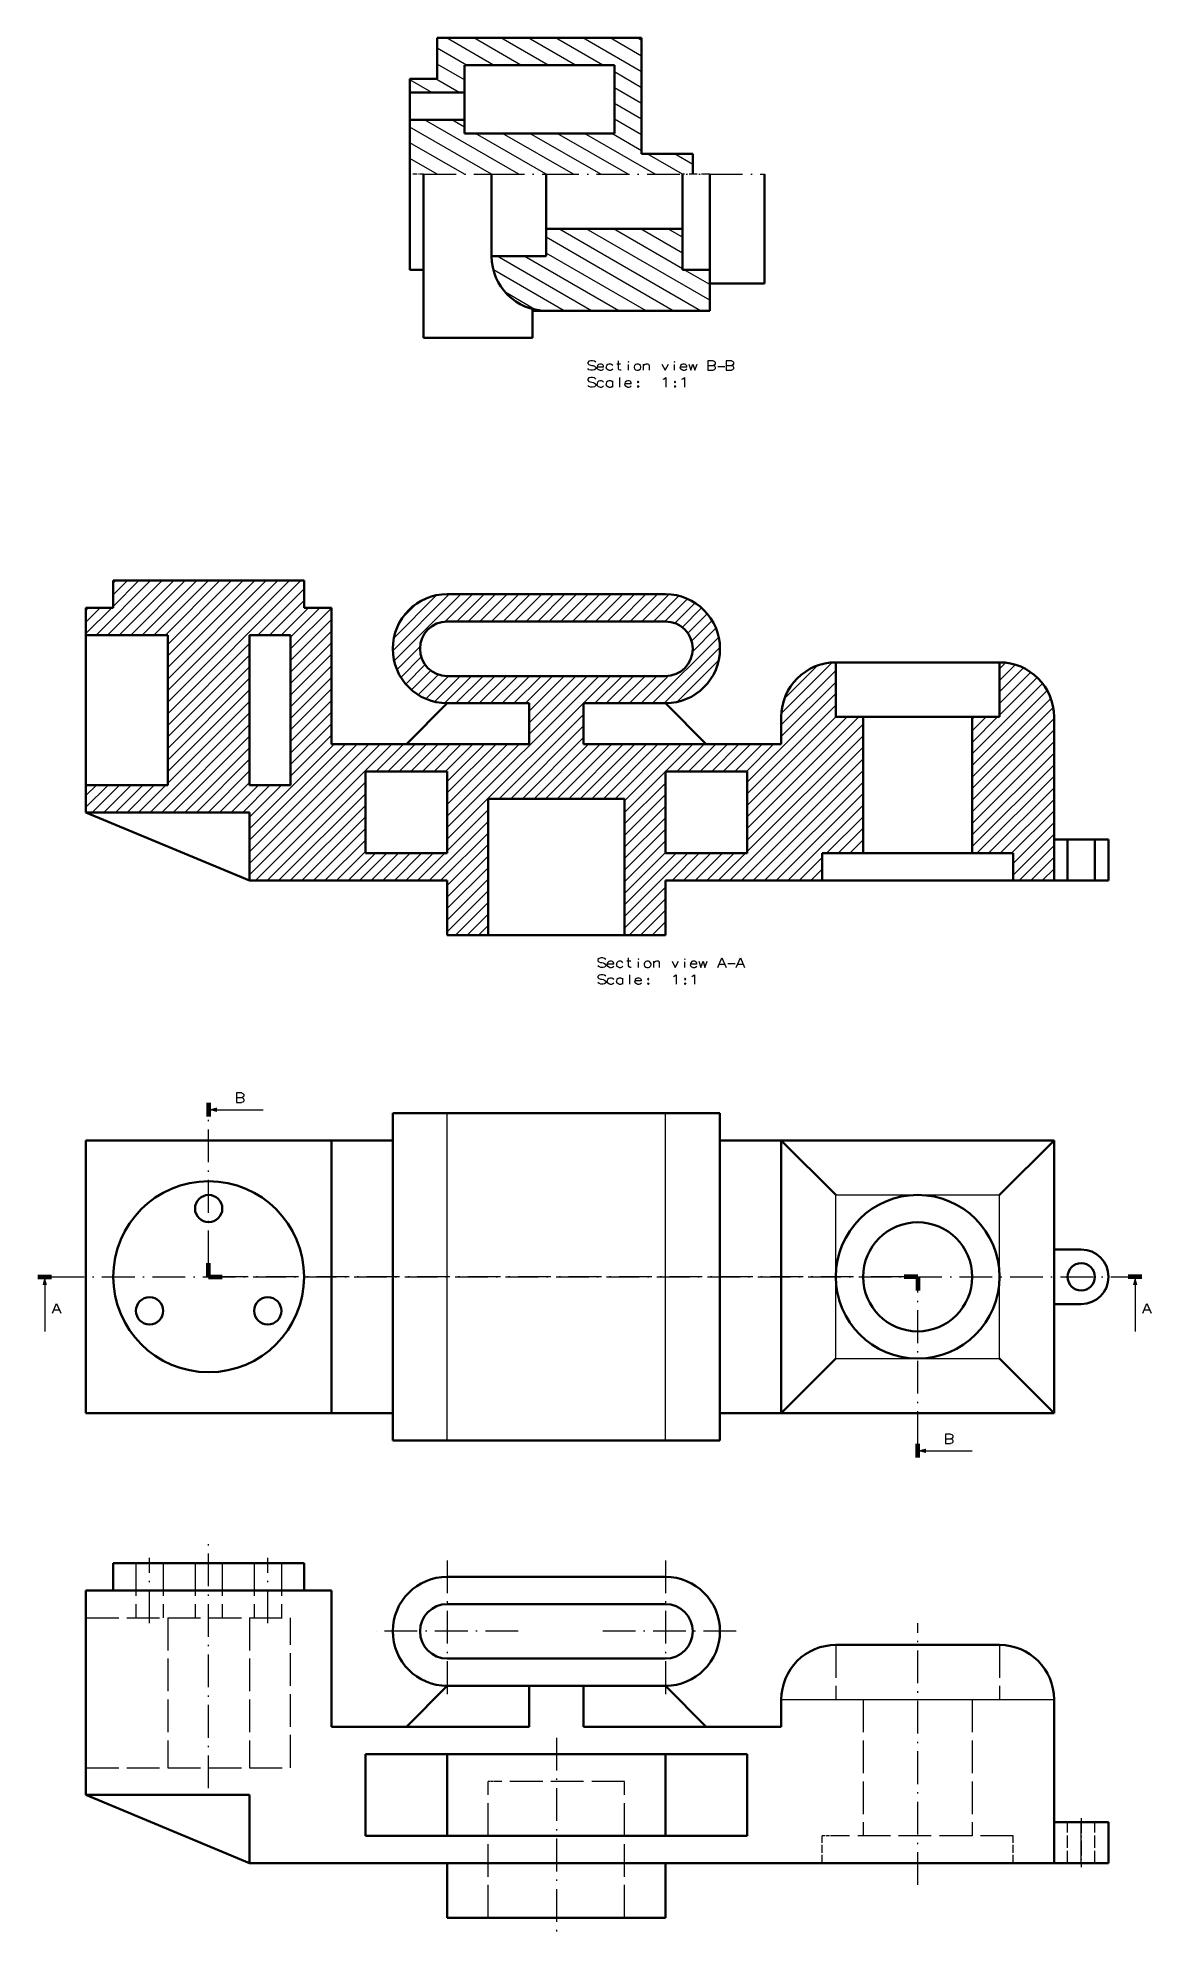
# Model space of a CAD drawing. Extents: x 85 to 494, y 132 to 827.
import ezdxf

# ---------------------------------------------------------------- set-up
doc = ezdxf.new("R2010")
doc.units = 0
doc.linetypes.add('DASHDOT', pattern=[18.5, 12, -3, 0.5, -3])
doc.linetypes.add('DASHED', pattern=[15, 12, -3])

msp = doc.modelspace()

# ---------------------------------------------------------------- linework, layer by layer
at = {"color": 7, "lineweight": 35, "ltscale": 0.375}
for p, q in [((231.76, 826.99), (231.76, 811.99)), ((321.76, 741.99), (321.76, 756.99)), ((331.76, 726.99), (331.76, 741.99)), ((177.98, 608.05), (162.98, 608.05)), ((265.48, 568.05), (265.48, 583.05)), ((285.48, 568.05), (285.48, 583.05)), ((177.98, 553.05), (162.98, 553.05)), ((457.98, 533.05), (457.98, 518.05)), ((462.98, 533.05), (462.98, 518.05)), ((472.98, 533.05), (472.98, 518.05)), ((477.98, 533.05), (477.98, 518.05)), ((387.98, 528.05), (372.98, 528.05)), ((442.98, 528.05), (427.98, 528.05)), ((235.48, 498.05), (250.48, 498.05)), ((300.48, 498.05), (315.48, 498.05)), ((265.48, 207.8), (265.48, 222.8)), ((285.48, 222.8), (285.48, 207.8)), ((477.98, 172.8), (477.98, 157.8))]:
    msp.add_line(p, q, dxfattribs=at)
at = {"color": 7, "lineweight": 35}
for p, q in [((231.76, 826.99), (306.76, 826.99)), ((306.76, 826.99), (306.76, 784.49)), ((241.76, 816.99), (296.76, 816.99)), ((296.76, 816.99), (296.76, 791.99)), ((241.76, 806.99), (221.76, 806.99)), ((241.76, 796.99), (221.76, 796.99)), ((221.76, 796.99), (221.76, 776.99)), ((296.76, 791.99), (241.76, 791.99)), ((221.76, 776.99), (221.76, 741.99)), ((226.76, 716.99), (226.76, 776.99)), ((251.76, 746.99), (251.76, 776.99)), ((271.76, 756.99), (271.76, 776.99)), ((321.76, 776.99), (321.76, 756.99)), ((351.76, 736.99), (351.76, 776.99)), ((271.76, 756.99), (321.76, 756.99)), ((251.76, 746.99), (271.76, 746.99)), ((331.76, 736.99), (351.76, 736.99)), ((271.76, 726.99), (331.76, 726.99)), ((266.76, 716.99), (226.76, 716.99)), ((112.98, 628.05), (182.98, 628.05)), ((315.48, 623.05), (235.48, 623.05)), ((192.98, 618.05), (192.98, 568.05)), ((315.48, 613.05), (235.48, 613.05)), ((132.98, 608.05), (102.98, 608.05)), ((102.98, 608.05), (102.98, 553.05)), ((132.98, 553.05), (132.98, 608.05)), ((162.98, 553.05), (162.98, 608.05)), ((177.98, 608.05), (177.98, 553.05)), ((377.98, 598.05), (377.98, 578.05)), ((381.65, 598.05), (407.98, 598.05)), ((407.98, 598.05), (437.98, 598.05)), ((437.98, 598.05), (437.98, 578.05)), ((235.48, 593.05), (315.48, 593.05)), ((235.48, 583.05), (220.48, 568.05)), ((235.48, 583.05), (265.48, 583.05)), ((285.48, 583.05), (315.48, 583.05)), ((330.48, 568.05), (315.48, 583.05)), ((387.98, 578.05), (387.98, 528.05)), ((390.42, 578.05), (427.98, 578.05)), ((427.98, 578.05), (427.98, 528.05)), ((457.98, 578.05), (457.98, 533.05)), ((192.98, 568.05), (220.48, 568.05)), ((220.48, 568.05), (265.48, 568.05)), ((285.48, 568.05), (330.48, 568.05)), ((330.48, 568.05), (357.98, 568.05)), ((205.48, 558.05), (235.48, 558.05)), ((205.48, 528.05), (205.48, 558.05)), ((235.48, 558.05), (235.48, 528.05)), ((315.48, 558.05), (315.48, 528.05)), ((315.48, 558.05), (345.48, 558.05)), ((345.48, 528.05), (345.48, 558.05)), ((132.98, 553.05), (102.98, 553.05)), ((102.98, 543.05), (162.98, 543.05)), ((162.98, 518.05), (102.98, 543.05)), ((162.98, 518.05), (162.98, 543.05)), ((250.48, 548.05), (300.48, 548.05)), ((250.48, 498.05), (250.48, 548.05)), ((300.48, 498.05), (300.48, 548.05)), ((235.48, 528.05), (205.48, 528.05)), ((345.48, 528.05), (315.48, 528.05)), ((427.98, 528.05), (390.42, 528.05)), ((162.98, 518.05), (235.48, 518.05)), ((235.48, 518.05), (235.48, 498.05)), ((315.48, 518.05), (372.98, 518.05)), ((315.48, 518.05), (315.48, 498.05)), ((438.69, 518.05), (372.98, 518.05)), ((442.98, 518.05), (462.98, 518.05)), ((250.48, 498.05), (297.42, 498.05)), ((235.48, 432.78), (215.48, 432.78)), ((215.48, 312.78), (215.48, 432.78)), ((315.48, 432.78), (235.48, 432.78)), ((335.48, 432.78), (315.48, 432.78)), ((335.48, 312.78), (335.48, 432.78)), ((102.98, 422.78), (102.98, 322.78)), ((192.98, 422.78), (102.98, 422.78)), ((192.98, 422.78), (192.98, 322.78)), ((192.98, 422.78), (215.48, 422.78)), ((335.48, 422.78), (357.98, 422.78)), ((357.98, 422.78), (457.98, 422.78)), ((357.98, 322.78), (357.98, 422.78)), ((357.98, 422.78), (377.98, 402.78)), ((457.98, 422.78), (437.98, 402.78)), ((457.98, 322.78), (457.98, 422.78)), ((357.98, 322.78), (377.98, 342.78)), ((457.98, 322.78), (437.98, 342.78)), ((192.98, 322.78), (102.98, 322.78)), ((215.48, 322.78), (192.98, 322.78)), ((357.98, 322.78), (335.48, 322.78)), ((357.98, 322.78), (457.98, 322.78)), ((235.48, 312.78), (215.48, 312.78)), ((315.48, 312.78), (235.48, 312.78)), ((335.48, 312.78), (315.48, 312.78)), ((182.98, 267.8), (112.98, 267.8)), ((102.98, 182.8), (102.98, 257.8)), ((192.98, 257.8), (102.98, 257.8)), ((192.98, 207.8), (192.98, 257.8)), ((315.48, 262.8), (235.48, 262.8)), ((315.48, 252.8), (235.48, 252.8)), ((377.98, 237.8), (407.98, 237.8)), ((407.98, 237.8), (437.98, 237.8)), ((235.48, 232.8), (315.48, 232.8)), ((235.48, 222.8), (220.48, 207.8)), ((235.48, 222.8), (315.48, 222.8)), ((330.48, 207.8), (315.48, 222.8)), ((457.98, 217.8), (457.98, 157.8)), ((265.48, 207.8), (192.98, 207.8)), ((357.98, 207.8), (285.48, 207.8)), ((205.48, 197.8), (235.48, 197.8)), ((205.48, 167.8), (205.48, 197.8)), ((235.48, 197.8), (315.48, 197.8)), ((235.48, 197.8), (235.48, 167.8)), ((315.48, 197.8), (345.48, 197.8)), ((315.48, 197.8), (315.48, 167.8)), ((345.48, 167.8), (345.48, 197.8)), ((102.98, 182.8), (162.98, 157.8)), ((102.98, 182.8), (162.98, 182.8)), ((162.98, 157.8), (162.98, 182.8)), ((235.48, 167.8), (205.48, 167.8)), ((315.48, 167.8), (235.48, 167.8)), ((345.48, 167.8), (315.48, 167.8)), ((457.98, 157.8), (162.98, 157.8)), ((235.48, 157.8), (235.48, 137.8)), ((315.48, 157.8), (315.48, 137.8)), ((235.48, 137.8), (315.48, 137.8))]:
    msp.add_line(p, q, dxfattribs=at)
at = {"color": 7, "lineweight": 13, "ltscale": 0.309401}
msp.add_line((242.48, 816.99), (231.76, 823.18), dxfattribs=at)
at = {"color": 7, "lineweight": 13, "ltscale": 0.5}
for p, q in [((252.48, 816.99), (235.16, 826.99)), ((262.48, 816.99), (245.16, 826.99)), ((272.48, 816.99), (255.16, 826.99)), ((282.48, 816.99), (265.16, 826.99)), ((292.48, 816.99), (275.16, 826.99))]:
    msp.add_line(p, q, dxfattribs=at)
at = {"color": 7, "lineweight": 13}
for p, q in [((306.76, 814.52), (285.16, 826.99)), ((251.76, 776.99), (221.76, 794.31)), ((261.76, 776.99), (227.12, 796.99)), ((241.76, 776.99), (221.76, 788.54)), ((271.76, 776.99), (245.78, 791.99)), ((281.76, 776.99), (255.78, 791.99)), ((291.76, 776.99), (265.78, 791.99)), ((301.76, 776.99), (275.78, 791.99)), ((311.76, 776.99), (285.78, 791.99)), ((318.36, 726.99), (271.76, 753.9)), ((328.36, 726.99), (276.4, 756.99)), ((331.76, 730.8), (286.4, 756.99)), ((321.76, 742.35), (296.4, 756.99)), ((288.36, 726.99), (253.72, 746.99)), ((298.36, 726.99), (263.72, 746.99)), ((308.36, 726.99), (271.76, 748.12)), ((278.36, 726.99), (252.4, 741.98)), ((106.67, 608.05), (126.67, 628.05)), ((110.92, 608.05), (130.92, 628.05)), ((115.16, 608.05), (135.16, 628.05)), ((119.4, 608.05), (139.4, 628.05)), ((123.65, 608.05), (143.65, 628.05)), ((127.89, 608.05), (147.89, 628.05)), ((132.13, 608.05), (152.13, 628.05)), ((132.98, 579.2), (181.83, 628.05)), ((132.98, 583.44), (177.59, 628.05)), ((132.98, 587.68), (173.34, 628.05)), ((132.98, 591.93), (169.1, 628.05)), ((132.98, 596.17), (164.86, 628.05)), ((132.98, 600.41), (160.62, 628.05)), ((132.98, 604.65), (156.37, 628.05)), ((166.07, 608.05), (182.98, 624.96)), ((215.49, 602.32), (236.23, 623.05)), ((215.88, 606.95), (231.59, 622.66)), ((215.99, 598.57), (240.47, 623.05)), ((177.98, 602.98), (192.98, 617.98)), ((177.98, 598.74), (192.98, 613.74)), ((132.98, 574.96), (162.98, 604.96)), ((177.98, 594.5), (192.98, 609.5)), ((177.98, 590.26), (192.98, 605.26)), ((310.78, 583.05), (335.02, 607.29)), ((132.98, 570.71), (162.98, 600.71)), ((177.98, 586.01), (192.98, 601.01)), ((315.02, 583.05), (335.46, 603.49)), ((319.74, 583.53), (335.01, 598.8)), ((358.03, 579.4), (376.63, 597.99)), ((132.98, 566.47), (162.98, 596.47)), ((132.98, 562.23), (162.98, 592.23)), ((177.98, 581.77), (192.98, 596.77)), ((177.98, 577.53), (192.98, 592.53)), ((235.48, 533.21), (295.32, 593.05)), ((235.48, 537.45), (291.08, 593.05)), ((265.48, 571.69), (286.84, 593.05)), ((265.48, 575.93), (282.59, 593.05)), ((357.98, 575.1), (377.98, 595.1)), ((132.98, 557.98), (162.98, 587.98)), ((177.98, 573.29), (192.98, 588.29)), ((177.98, 569.04), (192.98, 584.04)), ((345.48, 554.11), (377.98, 586.61)), ((357.98, 570.85), (377.98, 590.85)), ((427.98, 564.49), (453.77, 590.28)), ((427.98, 560.24), (455.46, 587.73)), ((427.98, 556), (456.79, 584.81)), ((126.53, 543.05), (162.98, 579.5)), ((132.98, 553.74), (162.98, 583.74)), ((177.98, 564.8), (192.98, 579.8)), ((254.56, 548.05), (285.48, 578.96)), ((345.48, 549.87), (377.98, 582.37)), ((345.48, 545.62), (377.98, 578.12)), ((345.48, 537.14), (386.39, 578.05)), ((345.48, 541.38), (382.14, 578.05)), ((427.98, 551.76), (457.68, 581.46)), ((427.98, 547.51), (457.98, 577.51)), ((130.77, 543.05), (162.98, 575.26)), ((135.01, 543.05), (162.98, 571.01)), ((177.98, 560.56), (192.98, 575.56)), ((177.98, 556.32), (192.98, 571.32)), ((258.81, 548.05), (285.48, 574.72)), ((263.05, 548.05), (285.48, 570.48)), ((345.48, 532.9), (387.98, 575.4)), ((345.48, 528.65), (387.98, 571.15)), ((427.98, 543.27), (457.98, 573.27)), ((139.26, 543.05), (162.98, 566.77)), ((162.98, 520.1), (210.92, 568.05)), ((162.98, 524.35), (206.68, 568.05)), ((162.98, 528.59), (202.44, 568.05)), ((162.98, 532.83), (198.2, 568.05)), ((162.98, 537.07), (193.95, 568.05)), ((165.17, 518.05), (215.17, 568.05)), ((235.48, 541.69), (261.84, 568.05)), ((235.48, 545.93), (257.59, 568.05)), ((235.48, 550.18), (253.35, 568.05)), ((267.29, 548.05), (287.29, 568.05)), ((271.53, 548.05), (291.53, 568.05)), ((275.78, 548.05), (295.78, 568.05)), ((280.02, 548.05), (300.02, 568.05)), ((284.26, 548.05), (304.26, 568.05)), ((288.51, 548.05), (308.51, 568.05)), ((292.75, 548.05), (312.75, 568.05)), ((296.99, 548.05), (316.99, 568.05)), ((300.48, 543.05), (325.48, 568.05)), ((300.48, 547.29), (321.23, 568.05)), ((339.12, 518.05), (387.98, 566.91)), ((427.98, 539.03), (457.98, 569.03)), ((427.98, 534.79), (457.98, 564.79)), ((143.5, 543.05), (162.98, 562.53)), ((147.74, 543.05), (162.98, 558.29)), ((343.36, 518.05), (387.98, 562.67)), ((347.6, 518.05), (387.98, 558.43)), ((427.98, 530.54), (457.98, 560.54)), ((429.73, 528.05), (457.98, 556.3)), ((169.41, 518.05), (205.48, 554.12)), ((173.65, 518.05), (205.48, 549.87)), ((300.48, 538.81), (315.48, 553.81)), ((300.48, 534.57), (315.48, 549.57)), ((351.84, 518.05), (387.98, 554.18)), ((356.09, 518.05), (387.98, 549.94)), ((433.97, 528.05), (457.98, 552.06)), ((177.89, 518.05), (205.48, 545.63)), ((235.48, 528.96), (250.48, 543.96)), ((300.48, 530.32), (315.48, 545.32)), ((360.33, 518.05), (387.98, 545.7)), ((438.21, 528.05), (457.98, 547.82)), ((442.45, 528.05), (457.98, 543.57)), ((182.14, 518.05), (205.48, 541.39)), ((186.38, 518.05), (205.48, 537.15)), ((228.81, 518.05), (250.48, 539.72)), ((233.05, 518.05), (250.48, 535.48)), ((300.48, 526.08), (315.48, 541.08)), ((300.48, 521.84), (315.48, 536.84)), ((442.98, 524.33), (457.98, 539.33)), ((190.62, 518.05), (205.48, 532.9)), ((235.48, 516.23), (250.48, 531.23)), ((300.48, 517.6), (315.48, 532.6)), ((300.48, 513.35), (315.48, 528.35)), ((442.98, 520.09), (457.98, 535.09)), ((235.48, 511.99), (250.48, 526.99)), ((235.48, 507.75), (250.48, 522.75)), ((300.48, 504.87), (323.66, 528.05)), ((300.48, 509.11), (319.42, 528.05)), ((235.48, 503.51), (250.48, 518.51)), ((300.48, 500.62), (315.48, 515.62)), ((235.48, 499.26), (250.48, 514.26)), ((147.98, 434.04), (167.98, 434.04)), ((235.48, 312.78), (235.48, 432.78)), ((315.48, 312.78), (315.48, 432.78)), ((377.98, 402.78), (407.98, 402.78)), ((377.98, 372.78), (377.98, 402.78)), ((407.98, 402.78), (437.98, 402.78)), ((437.98, 372.78), (437.98, 402.78)), ((87.86, 372.78), (87.86, 352.78)), ((377.98, 342.78), (377.98, 372.78)), ((437.98, 342.78), (437.98, 372.78)), ((487.73, 372.78), (487.73, 352.78)), ((377.98, 342.78), (407.98, 342.78)), ((407.98, 342.78), (437.98, 342.78)), ((407.98, 308.99), (427.98, 308.99)), ((357.98, 217.8), (457.98, 217.8))]:
    msp.add_line(p, q, dxfattribs=at)
at = {"color": 7, "lineweight": 13, "ltscale": 0.334936}
msp.add_line((306.76, 820.29), (295.16, 826.99), dxfattribs=at)
at = {"color": 7, "lineweight": 13, "ltscale": 0.046261}
msp.add_line((306.76, 826.07), (305.16, 826.99), dxfattribs=at)
at = {"color": 7, "lineweight": 13, "ltscale": 0.288675}
for p, q in [((241.76, 811.63), (231.76, 817.41)), ((306.76, 808.75), (296.76, 814.52)), ((306.76, 802.97), (296.76, 808.75)), ((306.76, 797.2), (296.76, 802.97)), ((306.76, 791.42), (296.76, 797.2)), ((231.76, 776.99), (221.76, 782.76))]:
    msp.add_line(p, q, dxfattribs=at)
at = {"color": 7, "lineweight": 35, "ltscale": 0.25}
for p, q in [((241.76, 816.99), (241.76, 806.99)), ((231.76, 811.99), (221.76, 811.99)), ((271.76, 746.99), (271.76, 756.99)), ((331.76, 741.99), (321.76, 741.99)), ((112.98, 618.05), (112.98, 628.05)), ((182.98, 618.05), (182.98, 628.05)), ((102.98, 618.05), (102.98, 608.05)), ((102.98, 618.05), (112.98, 618.05)), ((182.98, 618.05), (192.98, 618.05)), ((357.98, 578.05), (357.98, 568.05)), ((377.98, 578.05), (387.98, 578.05)), ((427.98, 578.05), (437.98, 578.05)), ((102.98, 553.05), (102.98, 543.05)), ((462.98, 533.05), (472.98, 533.05)), ((372.98, 518.05), (372.98, 528.05)), ((442.98, 518.05), (442.98, 528.05)), ((462.98, 518.05), (472.98, 518.05)), ((467.98, 382.78), (457.98, 382.78)), ((457.98, 362.78), (467.98, 362.78)), ((112.98, 257.8), (112.98, 267.8)), ((182.98, 257.8), (182.98, 267.8)), ((357.98, 217.8), (357.98, 207.8)), ((457.98, 172.8), (467.98, 172.8)), ((467.98, 172.8), (477.98, 172.8)), ((457.98, 157.8), (467.98, 157.8)), ((467.98, 157.8), (477.98, 157.8))]:
    msp.add_line(p, q, dxfattribs=at)
at = {"color": 7, "lineweight": 35, "ltscale": 0.125}
for p, q in [((221.76, 811.99), (221.76, 806.99)), ((221.76, 806.99), (221.76, 801.99)), ((241.76, 806.99), (241.76, 801.99)), ((221.76, 801.99), (221.76, 796.99)), ((241.76, 801.99), (241.76, 796.99)), ((241.76, 796.99), (241.76, 791.99)), ((457.98, 533.05), (462.98, 533.05)), ((472.98, 533.05), (477.98, 533.05)), ((472.98, 518.05), (477.98, 518.05))]:
    msp.add_line(p, q, dxfattribs=at)
at = {"color": 7, "lineweight": 13, "ltscale": 0.232051}
msp.add_line((229.8, 806.99), (221.76, 811.63), dxfattribs=at)
at = {"color": 7, "lineweight": 13, "ltscale": 0.25}
msp.add_line((239.8, 806.99), (231.14, 811.99), dxfattribs=at)
at = {"color": 7, "lineweight": 13, "ltscale": 0.133975}
msp.add_line((241.76, 794.31), (237.12, 796.99), dxfattribs=at)
at = {"color": 7, "lineweight": 13, "ltscale": 0.316987}
msp.add_line((306.76, 785.65), (295.78, 791.99), dxfattribs=at)
at = {"color": 7, "lineweight": 35, "ltscale": 0.46875}
msp.add_line((306.76, 784.49), (325.51, 784.49), dxfattribs=at)
at = {"color": 7, "lineweight": 13, "ltscale": 0.375}
for p, q in [((321.76, 776.99), (308.77, 784.49)), ((467.98, 157.8), (467.98, 172.8))]:
    msp.add_line(p, q, dxfattribs=at)
at = {"color": 7, "lineweight": 13, "ltscale": 0.194578}
msp.add_line((325.51, 780.6), (318.77, 784.49), dxfattribs=at)
at = {"color": 7, "lineweight": 35, "ltscale": 0.1875}
msp.add_line((325.51, 784.49), (325.51, 776.99), dxfattribs=at)
at = {"color": 7, "linetype": 'DASHDOT', "lineweight": 13, "ltscale": 0.125002}
msp.add_line((226.76, 776.99), (221.76, 776.99), dxfattribs=at)
at = {"color": 7, "linetype": 'DASHDOT', "lineweight": 13}
for p, q in [((226.76, 776.99), (251.76, 776.99)), ((251.76, 776.99), (271.76, 776.99)), ((271.76, 776.99), (321.76, 776.99)), ((331.76, 776.99), (351.76, 776.99)), ((147.98, 377.78), (147.98, 431.54)), ((90.36, 372.78), (485.23, 372.78)), ((402.98, 372.78), (152.98, 372.78)), ((407.98, 311.49), (407.98, 367.78)), ((147.98, 185.3), (147.98, 275.3)), ((126.33, 245.8), (126.33, 269.8)), ((169.63, 245.8), (169.63, 269.8)), ((235.48, 268.8), (235.48, 216.8)), ((315.48, 268.8), (315.48, 216.8)), ((407.98, 149.8), (407.98, 245.8)), ((261.48, 242.8), (209.48, 242.8)), ((341.48, 242.8), (289.48, 242.8)), ((275.48, 203.8), (275.48, 131.8))]:
    msp.add_line(p, q, dxfattribs=at)
at = {"color": 7, "linetype": 'DASHDOT', "lineweight": 13, "ltscale": 0.25}
msp.add_line((331.76, 776.99), (321.76, 776.99), dxfattribs=at)
at = {"color": 7, "lineweight": 35, "ltscale": 0.419498}
msp.add_line((331.76, 776.99), (331.76, 760.21), dxfattribs=at)
at = {"color": 7, "lineweight": 35, "ltscale": 0.455502}
msp.add_line((331.76, 760.21), (331.76, 741.99), dxfattribs=at)
at = {"color": 7, "lineweight": 13, "ltscale": 0.443375}
msp.add_line((321.76, 748.12), (306.4, 756.99), dxfattribs=at)
at = {"color": 7, "lineweight": 13, "ltscale": 0.1547}
msp.add_line((321.76, 753.9), (316.4, 756.99), dxfattribs=at)
at = {"color": 7, "lineweight": 35, "ltscale": 0.125003}
msp.add_line((226.76, 741.99), (221.76, 741.99), dxfattribs=at)
at = {"color": 7, "lineweight": 13, "ltscale": 0.270726}
msp.add_line((331.76, 736.58), (322.38, 741.99), dxfattribs=at)
at = {"color": 7, "lineweight": 13, "ltscale": 0.308682}
msp.add_line((267.59, 727.44), (256.9, 733.61), dxfattribs=at)
at = {"color": 7, "lineweight": 35, "ltscale": 0.265875}
msp.add_line((266.76, 716.99), (266.76, 727.63), dxfattribs=at)
at = {"color": 7, "lineweight": 35, "ltscale": 0.123559}
msp.add_line((266.76, 726.99), (271.7, 726.99), dxfattribs=at)
at = {"color": 7, "lineweight": 13, "ltscale": 0.33433}
for p, q in [((112.98, 618.59), (122.43, 628.05)), ((102.98, 608.59), (112.43, 618.05))]:
    msp.add_line(p, q, dxfattribs=at)
at = {"color": 7, "lineweight": 13, "ltscale": 0.18433}
for p, q in [((112.98, 622.84), (118.19, 628.05)), ((102.98, 612.84), (108.19, 618.05))]:
    msp.add_line(p, q, dxfattribs=at)
at = {"color": 7, "lineweight": 13, "ltscale": 0.03433}
for p, q in [((112.98, 627.08), (113.95, 628.05)), ((102.98, 617.08), (103.95, 618.05))]:
    msp.add_line(p, q, dxfattribs=at)
at = {"color": 7, "lineweight": 13, "ltscale": 0.44765}
msp.add_line((170.31, 608.05), (182.98, 620.71), dxfattribs=at)
at = {"color": 7, "lineweight": 13, "ltscale": 0.193523}
msp.add_line((218.84, 614.15), (224.31, 619.62), dxfattribs=at)
at = {"color": 7, "lineweight": 13, "ltscale": 0.355381}
msp.add_line((234.66, 613), (244.71, 623.05), dxfattribs=at)
at = {"color": 7, "lineweight": 13, "ltscale": 0.353553}
for p, q in [((238.95, 613.05), (248.95, 623.05)), ((243.2, 613.05), (253.2, 623.05)), ((247.44, 613.05), (257.44, 623.05)), ((251.68, 613.05), (261.68, 623.05)), ((255.92, 613.05), (265.92, 623.05)), ((260.17, 613.05), (270.17, 623.05)), ((264.41, 613.05), (274.41, 623.05)), ((268.65, 613.05), (278.65, 623.05)), ((272.89, 613.05), (282.89, 623.05)), ((277.14, 613.05), (287.14, 623.05)), ((281.38, 613.05), (291.38, 623.05)), ((285.62, 613.05), (295.62, 623.05)), ((289.87, 613.05), (299.87, 623.05)), ((294.11, 613.05), (304.11, 623.05)), ((298.35, 613.05), (308.35, 623.05)), ((302.59, 613.05), (312.59, 623.05)), ((174.56, 608.05), (184.56, 618.05)), ((238.65, 583.05), (248.65, 593.05)), ((242.89, 583.05), (252.89, 593.05)), ((247.14, 583.05), (257.14, 593.05)), ((251.38, 583.05), (261.38, 593.05)), ((255.62, 583.05), (265.62, 593.05)), ((259.87, 583.05), (269.87, 593.05)), ((264.11, 583.05), (274.11, 593.05)), ((289.56, 583.05), (299.56, 593.05)), ((293.81, 583.05), (303.81, 593.05)), ((298.05, 583.05), (308.05, 593.05)), ((302.29, 583.05), (312.29, 593.05)), ((209.41, 558.05), (219.41, 568.05)), ((213.65, 558.05), (223.65, 568.05)), ((217.89, 558.05), (227.89, 568.05)), ((222.14, 558.05), (232.14, 568.05)), ((226.38, 558.05), (236.38, 568.05)), ((230.62, 558.05), (240.62, 568.05)), ((234.87, 558.05), (244.87, 568.05)), ((319.72, 558.05), (329.72, 568.05)), ((323.96, 558.05), (333.96, 568.05)), ((328.2, 558.05), (338.2, 568.05)), ((336.69, 558.05), (346.69, 568.05)), ((340.93, 558.05), (350.93, 568.05)), ((345.17, 558.05), (355.17, 568.05)), ((105.31, 543.05), (115.31, 553.05)), ((109.56, 543.05), (119.56, 553.05)), ((113.8, 543.05), (123.8, 553.05)), ((118.04, 543.05), (128.04, 553.05)), ((122.28, 543.05), (132.28, 553.05)), ((156.23, 543.05), (166.23, 553.05)), ((160.47, 543.05), (170.47, 553.05)), ((199.11, 518.05), (209.11, 528.05)), ((203.35, 518.05), (213.35, 528.05)), ((207.59, 518.05), (217.59, 528.05)), ((211.84, 518.05), (221.84, 528.05)), ((216.08, 518.05), (226.08, 528.05)), ((220.32, 518.05), (230.32, 528.05)), ((224.56, 518.05), (234.56, 528.05)), ((317.9, 518.05), (327.9, 528.05)), ((322.14, 518.05), (332.14, 528.05)), ((326.39, 518.05), (336.39, 528.05)), ((330.63, 518.05), (340.63, 528.05)), ((334.87, 518.05), (344.87, 528.05))]:
    msp.add_line(p, q, dxfattribs=at)
at = {"color": 7, "lineweight": 13, "ltscale": 0.351255}
msp.add_line((306.84, 613.05), (316.77, 622.99), dxfattribs=at)
at = {"color": 7, "lineweight": 13, "ltscale": 0.330829}
msp.add_line((311.08, 613.05), (320.44, 622.41), dxfattribs=at)
at = {"color": 7, "lineweight": 13, "ltscale": 0.292088}
msp.add_line((315.32, 613.05), (323.58, 621.31), dxfattribs=at)
at = {"color": 7, "lineweight": 13, "ltscale": 0.261487}
msp.add_line((318.94, 612.43), (326.34, 619.82), dxfattribs=at)
at = {"color": 7, "lineweight": 13, "ltscale": 0.382679}
msp.add_line((177.98, 607.23), (188.8, 618.05), dxfattribs=at)
at = {"color": 7, "lineweight": 13, "ltscale": 0.251369}
msp.add_line((321.65, 610.89), (328.76, 618), dxfattribs=at)
at = {"color": 7, "lineweight": 13, "ltscale": 0.251958}
msp.add_line((323.71, 608.71), (330.83, 615.84), dxfattribs=at)
at = {"color": 7, "lineweight": 13, "ltscale": 0.266257}
msp.add_line((325.06, 605.82), (332.6, 613.35), dxfattribs=at)
at = {"color": 7, "lineweight": 13, "ltscale": 0.304893}
msp.add_line((325.39, 601.91), (334.01, 610.53), dxfattribs=at)
at = {"color": 7, "lineweight": 13, "ltscale": 0.300725}
msp.add_line((217.02, 595.36), (225.52, 603.86), dxfattribs=at)
at = {"color": 7, "lineweight": 13, "ltscale": 0.264617}
msp.add_line((218.46, 592.56), (225.95, 600.05), dxfattribs=at)
at = {"color": 7, "lineweight": 35, "ltscale": 0.091813}
msp.add_line((377.98, 598.05), (381.65, 598.05), dxfattribs=at)
at = {"color": 7, "lineweight": 13, "ltscale": 0.078226}
msp.add_line((437.98, 595.7), (440.19, 597.91), dxfattribs=at)
at = {"color": 7, "lineweight": 13, "ltscale": 0.251605}
msp.add_line((220.25, 590.11), (227.37, 597.22), dxfattribs=at)
at = {"color": 7, "lineweight": 13, "ltscale": 0.251407}
msp.add_line((222.36, 587.97), (229.47, 595.08), dxfattribs=at)
at = {"color": 7, "lineweight": 13, "ltscale": 0.263247}
msp.add_line((224.79, 586.16), (232.24, 593.61), dxfattribs=at)
at = {"color": 7, "lineweight": 13, "ltscale": 0.295261}
msp.add_line((227.57, 584.7), (235.92, 593.05), dxfattribs=at)
at = {"color": 7, "lineweight": 13, "ltscale": 0.332835}
msp.add_line((230.75, 583.64), (240.17, 593.05), dxfattribs=at)
at = {"color": 7, "lineweight": 13, "ltscale": 0.351752}
msp.add_line((234.46, 583.1), (244.41, 593.05), dxfattribs=at)
at = {"color": 7, "lineweight": 13, "ltscale": 0.455204}
msp.add_line((265.48, 580.18), (278.35, 593.05), dxfattribs=at)
at = {"color": 7, "lineweight": 13, "ltscale": 0.356085}
msp.add_line((306.53, 583.05), (316.61, 593.12), dxfattribs=at)
at = {"color": 7, "lineweight": 13, "ltscale": 0.428885}
msp.add_line((359.15, 584.75), (371.28, 596.88), dxfattribs=at)
at = {"color": 7, "lineweight": 13, "ltscale": 0.20284}
msp.add_line((437.98, 591.46), (443.71, 597.19), dxfattribs=at)
at = {"color": 7, "lineweight": 13, "ltscale": 0.310553}
msp.add_line((437.98, 587.21), (446.76, 596), dxfattribs=at)
at = {"color": 7, "lineweight": 13, "ltscale": 0.405024}
msp.add_line((437.98, 582.97), (449.43, 594.43), dxfattribs=at)
at = {"color": 7, "lineweight": 13, "ltscale": 0.487804}
msp.add_line((437.98, 578.73), (451.77, 592.52), dxfattribs=at)
at = {"color": 7, "lineweight": 13, "ltscale": 0.127775}
msp.add_line((327.7, 587.24), (331.31, 590.86), dxfattribs=at)
at = {"color": 7, "lineweight": 35, "ltscale": 0.061209}
for p, q in [((387.98, 578.05), (390.42, 578.05)), ((390.42, 528.05), (387.98, 528.05))]:
    msp.add_line(p, q, dxfattribs=at)
at = {"color": 7, "lineweight": 13, "ltscale": 0.329631}
msp.add_line((427.98, 568.73), (437.3, 578.05), dxfattribs=at)
at = {"color": 7, "lineweight": 13, "ltscale": 0.179632}
msp.add_line((427.98, 572.97), (433.06, 578.05), dxfattribs=at)
at = {"color": 7, "lineweight": 13, "ltscale": 0.02963}
msp.add_line((427.98, 577.21), (428.81, 578.05), dxfattribs=at)
at = {"color": 7, "lineweight": 13, "ltscale": 0.48198}
msp.add_line((235.48, 554.42), (249.11, 568.05), dxfattribs=at)
at = {"color": 7, "lineweight": 13, "ltscale": 0.353554}
msp.add_line((332.45, 558.05), (342.45, 568.05), dxfattribs=at)
at = {"color": 7, "lineweight": 13, "ltscale": 0.286233}
msp.add_line((102.98, 544.96), (111.07, 553.05), dxfattribs=at)
at = {"color": 7, "lineweight": 13, "ltscale": 0.136233}
msp.add_line((102.98, 549.2), (106.83, 553.05), dxfattribs=at)
at = {"color": 7, "lineweight": 13, "ltscale": 0.388641}
msp.add_line((151.98, 543.05), (162.98, 554.04), dxfattribs=at)
at = {"color": 7, "lineweight": 13, "ltscale": 0.414912}
msp.add_line((162.98, 541.32), (174.71, 553.05), dxfattribs=at)
at = {"color": 7, "lineweight": 13, "ltscale": 0.473922}
msp.add_line((374.57, 528.05), (387.98, 541.46), dxfattribs=at)
at = {"color": 7, "lineweight": 13, "ltscale": 0.323922}
msp.add_line((378.81, 528.05), (387.98, 537.21), dxfattribs=at)
at = {"color": 7, "lineweight": 13, "ltscale": 0.375126}
msp.add_line((194.87, 518.05), (205.48, 528.66), dxfattribs=at)
at = {"color": 7, "lineweight": 13, "ltscale": 0.173922}
msp.add_line((383.06, 528.05), (387.98, 532.97), dxfattribs=at)
at = {"color": 7, "lineweight": 13, "ltscale": 0.023923}
msp.add_line((387.3, 528.05), (387.98, 528.73), dxfattribs=at)
at = {"color": 7, "lineweight": 13, "ltscale": 0.452349}
msp.add_line((445.18, 518.05), (457.98, 530.85), dxfattribs=at)
at = {"color": 7, "lineweight": 13, "ltscale": 0.297145}
msp.add_line((364.57, 518.05), (372.98, 526.46), dxfattribs=at)
at = {"color": 7, "lineweight": 13, "ltscale": 0.147146}
msp.add_line((368.81, 518.05), (372.98, 522.21), dxfattribs=at)
at = {"color": 7, "lineweight": 13, "ltscale": 0.30235}
msp.add_line((449.42, 518.05), (457.98, 526.6), dxfattribs=at)
at = {"color": 7, "lineweight": 13, "ltscale": 0.152349}
msp.add_line((453.67, 518.05), (457.98, 522.36), dxfattribs=at)
at = {"color": 7, "lineweight": 35, "ltscale": 0.107115}
msp.add_line((442.98, 518.05), (438.69, 518.05), dxfattribs=at)
at = {"color": 7, "lineweight": 13, "ltscale": 0.00235}
msp.add_line((457.91, 518.05), (457.98, 518.12), dxfattribs=at)
at = {"color": 7, "lineweight": 13, "ltscale": 0.423223}
msp.add_line((238.51, 498.05), (250.48, 510.02), dxfattribs=at)
at = {"color": 7, "lineweight": 13, "ltscale": 0.471321}
msp.add_line((302.14, 498.05), (315.48, 511.38), dxfattribs=at)
at = {"color": 7, "lineweight": 13, "ltscale": 0.273224}
msp.add_line((242.75, 498.05), (250.48, 505.78), dxfattribs=at)
at = {"color": 7, "lineweight": 13, "ltscale": 0.123223}
msp.add_line((246.99, 498.05), (250.48, 501.54), dxfattribs=at)
at = {"color": 7, "lineweight": 13, "ltscale": 0.321321}
msp.add_line((306.39, 498.05), (315.48, 507.14), dxfattribs=at)
at = {"color": 7, "lineweight": 13, "ltscale": 0.17132}
msp.add_line((310.63, 498.05), (315.48, 502.9), dxfattribs=at)
at = {"color": 7, "lineweight": 35, "ltscale": 0.076511}
msp.add_line((297.42, 498.05), (300.48, 498.05), dxfattribs=at)
at = {"color": 7, "lineweight": 13, "ltscale": 0.02132}
msp.add_line((314.87, 498.05), (315.48, 498.65), dxfattribs=at)
at = {"color": 7, "lineweight": 100, "ltscale": 0.125}
for p, q in [((147.98, 436.54), (147.98, 431.54)), ((147.98, 372.78), (147.98, 377.78)), ((85.36, 372.78), (90.36, 372.78)), ((147.98, 372.78), (152.98, 372.78)), ((407.98, 372.78), (402.98, 372.78)), ((407.98, 372.78), (407.98, 367.78)), ((490.23, 372.78), (485.23, 372.78)), ((407.98, 306.49), (407.98, 311.49))]:
    msp.add_line(p, q, dxfattribs=at)
at = {"color": 7, "linetype": 'DASHED', "lineweight": 13}
for p, q in [((121.33, 267.8), (121.33, 247.8)), ((131.33, 267.8), (131.33, 247.8)), ((142.98, 267.8), (142.98, 247.8)), ((152.98, 267.8), (152.98, 247.8)), ((164.63, 267.8), (164.63, 247.8)), ((174.63, 267.8), (174.63, 247.8)), ((102.98, 247.8), (177.98, 247.8)), ((132.98, 247.8), (132.98, 192.8)), ((162.98, 247.8), (162.98, 192.8)), ((177.98, 192.8), (177.98, 247.8)), ((377.98, 237.8), (377.98, 217.8)), ((437.98, 237.8), (437.98, 217.8)), ((357.98, 217.8), (457.98, 217.8)), ((377.98, 217.8), (434.3, 217.8)), ((387.98, 217.8), (387.98, 167.8)), ((427.98, 217.8), (427.98, 167.8)), ((235.48, 197.8), (315.48, 197.8)), ((102.98, 192.8), (177.98, 192.8)), ((250.48, 137.8), (250.48, 187.8)), ((300.48, 187.8), (253.54, 187.8)), ((300.48, 137.8), (300.48, 187.8)), ((315.48, 167.8), (235.48, 167.8)), ((442.98, 167.8), (377.26, 167.8))]:
    msp.add_line(p, q, dxfattribs=at)
at = {"color": 7, "linetype": 'DASHED', "lineweight": 13, "ltscale": 0.091813}
msp.add_line((434.3, 217.8), (437.98, 217.8), dxfattribs=at)
at = {"color": 7, "linetype": 'DASHED', "lineweight": 13, "ltscale": 0.076511}
msp.add_line((253.54, 187.8), (250.48, 187.8), dxfattribs=at)
at = {"color": 7, "linetype": 'DASHDOT', "lineweight": 13, "ltscale": 0.450015}
msp.add_line((467.98, 174.3), (467.98, 156.3), dxfattribs=at)
at = {"color": 7, "linetype": 'DASHED', "lineweight": 13, "ltscale": 0.107115}
msp.add_line((377.26, 167.8), (372.98, 167.8), dxfattribs=at)
at = {"color": 7, "linetype": 'DASHED', "lineweight": 13, "ltscale": 0.25}
for p, q in [((372.98, 157.8), (372.98, 167.8)), ((442.98, 157.8), (442.98, 167.8))]:
    msp.add_line(p, q, dxfattribs=at)
at = {"color": 7, "linetype": 'DASHED', "lineweight": 13, "ltscale": 0.375}
for p, q in [((462.98, 157.8), (462.98, 172.8)), ((467.98, 157.8), (467.98, 172.8)), ((472.98, 157.8), (472.98, 172.8))]:
    msp.add_line(p, q, dxfattribs=at)
at = {"color": 7, "lineweight": 13}
for points in [[(289.92, 708.07), (289.47, 708.47), (288.79, 708.64), (288.11, 708.64), (287.44, 708.47), (286.98, 708.02), (286.98, 707.62), (287.38, 707.22)], [(289.47, 705.25), (288.79, 705.14), (288.11, 705.14), (287.44, 705.36), (286.98, 705.76)], [(289.92, 701.92), (289.47, 702.31), (288.79, 702.48), (288.11, 702.48), (287.44, 702.31), (286.98, 701.86), (286.98, 701.47), (287.38, 701.07)], [(287.38, 707.22), (288, 707)], [(288, 707), (288.45, 706.94)], [(288.45, 706.94), (288.96, 706.83)], [(288.96, 706.83), (289.47, 706.6), (289.92, 706.21)], [(289.92, 705.7), (289.47, 705.25)], [(289.92, 706.21), (289.92, 705.7)], [(292.35, 707.28), (292.01, 707.39), (291.39, 707.39), (290.99, 707.28), (290.54, 706.89), (290.43, 706.43)], [(290.43, 706.43), (290.43, 706.1)], [(292.8, 706.32), (290.43, 706.32)], [(290.54, 705.64), (290.43, 706.1)], [(291.39, 705.14), (290.99, 705.25), (290.54, 705.64)], [(291.39, 705.14), (292.01, 705.14)], [(292.01, 705.14), (292.35, 705.25), (292.8, 705.64)], [(292.35, 707.28), (292.63, 707.06)], [(292.8, 706.32), (292.8, 706.72), (292.63, 707.06)], [(296.19, 706.89), (295.73, 707.28), (295.4, 707.39), (294.77, 707.39), (294.38, 707.28), (293.93, 706.89), (293.81, 706.43)], [(293.81, 706.43), (293.81, 706.1)], [(293.93, 705.64), (293.81, 706.1)], [(294.77, 705.14), (294.38, 705.25), (293.93, 705.64)], [(294.77, 705.14), (295.4, 705.14)], [(295.4, 705.14), (295.73, 705.25), (296.19, 705.64)], [(297.65, 707.51), (299.06, 707.51)], [(299.23, 705.14), (298.84, 705.14), (298.44, 705.31), (298.27, 705.76), (298.27, 708.64)], [(298.61, 702.48), (298.61, 698.98)], [(301.89, 705.14), (301.89, 707.22)], [(309.62, 705.14), (309.62, 706.77), (309.45, 707.22), (309.06, 707.39), (308.44, 707.39), (308.1, 707.28), (307.48, 706.83)], [(307.48, 705.14), (307.48, 707.39)], [(314.19, 707.39), (315.38, 705.14), (316.56, 707.39)], [(315.04, 702.03), (315.66, 702.48), (315.66, 698.98)], [(318.82, 705.14), (318.82, 707.22)], [(322.83, 707.28), (322.49, 707.39), (321.87, 707.39), (321.48, 707.28), (321.02, 706.89), (320.91, 706.43)], [(320.91, 706.43), (320.91, 706.1)], [(323.28, 706.32), (320.91, 706.32)], [(321.02, 705.64), (320.91, 706.1)], [(321.87, 705.14), (321.48, 705.25), (321.02, 705.64)], [(321.81, 702.03), (322.44, 702.48), (322.44, 698.98)], [(321.87, 705.14), (322.49, 705.14)], [(322.49, 705.14), (322.83, 705.25), (323.28, 705.64)], [(322.83, 707.28), (323.11, 707.06)], [(323.28, 706.32), (323.28, 706.72), (323.11, 707.06)], [(324.02, 707.39), (324.81, 705.14), (325.54, 707.39), (326.27, 705.14), (327.06, 707.39)], [(332.94, 708.64), (331.02, 708.64)], [(331.02, 708.64), (331.02, 705.14)], [(331.02, 706.94), (333.05, 706.94)], [(331.02, 705.14), (332.94, 705.14)], [(332.94, 708.64), (333.33, 708.47), (333.73, 708.07), (333.73, 707.51), (333.44, 707.17), (333.05, 706.94), (333.44, 706.72), (333.73, 706.27), (333.73, 705.7), (333.33, 705.31), (332.94, 705.14)], [(334.69, 706.55), (337.28, 706.55)], [(339.71, 708.64), (337.79, 708.64)], [(337.79, 708.64), (337.79, 705.14)], [(337.79, 706.94), (339.82, 706.94)], [(337.79, 705.14), (339.71, 705.14)], [(339.71, 708.64), (340.11, 708.47), (340.5, 708.07), (340.5, 707.51), (340.22, 707.17), (339.82, 706.94), (340.22, 706.72), (340.5, 706.27), (340.5, 705.7), (340.11, 705.31), (339.71, 705.14)], [(289.47, 699.1), (288.79, 698.98), (288.11, 698.98), (287.44, 699.21), (286.98, 699.6)], [(287.38, 701.07), (288, 700.85)], [(288, 700.85), (288.45, 700.79)], [(288.45, 700.79), (288.96, 700.68)], [(288.96, 700.68), (289.47, 700.45), (289.92, 700.06)], [(289.92, 699.55), (289.47, 699.1)], [(289.92, 700.06), (289.92, 699.55)], [(292.8, 700.73), (292.35, 701.13), (292.01, 701.24), (291.39, 701.24), (290.99, 701.13), (290.54, 700.73), (290.43, 700.28)], [(290.43, 700.28), (290.43, 699.94)], [(290.54, 699.49), (290.43, 699.94)], [(291.39, 698.98), (290.99, 699.1), (290.54, 699.49)], [(291.39, 698.98), (292.01, 698.98)], [(292.01, 698.98), (292.35, 699.1), (292.8, 699.49)], [(296.19, 700.73), (295.73, 701.13), (295.4, 701.24), (294.77, 701.24), (294.38, 701.13), (293.93, 700.73), (293.81, 700.28)], [(293.81, 700.28), (293.81, 699.94)], [(293.93, 699.49), (293.81, 699.94)], [(294.77, 698.98), (294.38, 699.1), (293.93, 699.49)], [(294.77, 698.98), (295.4, 698.98)], [(295.4, 698.98), (295.73, 699.1), (296.19, 699.49)], [(296.19, 698.98), (296.19, 701.24)], [(302.51, 701.13), (302.17, 701.24), (301.55, 701.24), (301.15, 701.13), (300.7, 700.73), (300.59, 700.28)], [(300.59, 700.28), (300.59, 699.94)], [(302.96, 700.17), (300.59, 700.17)], [(300.7, 699.49), (300.59, 699.94)], [(301.55, 698.98), (301.15, 699.1), (300.7, 699.49)], [(301.55, 698.98), (302.17, 698.98)], [(302.17, 698.98), (302.51, 699.1), (302.96, 699.49)], [(302.51, 701.13), (302.79, 700.9)], [(302.96, 700.17), (302.96, 700.56), (302.79, 700.9)], [(305.39, 699.43), (305.22, 699.27)], [(305.22, 699.27), (305.22, 699.15)], [(305.22, 699.15), (305.39, 698.98)], [(305.39, 699.43), (305.5, 699.43)], [(305.39, 698.98), (305.5, 698.98)], [(305.67, 699.27), (305.5, 699.43)], [(305.5, 698.98), (305.67, 699.15)], [(305.67, 699.27), (305.67, 699.15)], [(314.7, 701.86), (315.04, 702.03)], [(318.94, 699.43), (318.77, 699.27)], [(318.77, 699.27), (318.77, 699.15)], [(318.77, 699.15), (318.94, 698.98)], [(318.94, 699.43), (319.05, 699.43)], [(318.94, 698.98), (319.05, 698.98)], [(319.22, 699.27), (319.05, 699.43)], [(319.05, 698.98), (319.22, 699.15)], [(319.22, 699.27), (319.22, 699.15)], [(321.48, 701.86), (321.81, 702.03)], [(293.64, 489.13), (293.19, 489.53), (292.51, 489.7), (291.83, 489.7), (291.15, 489.53), (290.7, 489.08), (290.7, 488.68), (291.1, 488.28)], [(293.19, 486.31), (292.51, 486.2), (291.83, 486.2), (291.15, 486.42), (290.7, 486.82)], [(291.1, 488.28), (291.72, 488.06)], [(291.72, 488.06), (292.17, 488)], [(292.17, 488), (292.68, 487.89)], [(292.68, 487.89), (293.19, 487.66), (293.64, 487.27)], [(293.64, 486.76), (293.19, 486.31)], [(293.64, 487.27), (293.64, 486.76)], [(296.06, 488.34), (295.73, 488.45), (295.1, 488.45), (294.71, 488.34), (294.26, 487.95), (294.15, 487.49)], [(294.15, 487.49), (294.15, 487.16)], [(296.52, 487.38), (294.15, 487.38)], [(294.26, 486.7), (294.15, 487.16)], [(295.1, 486.2), (294.71, 486.31), (294.26, 486.7)], [(295.73, 486.2), (296.06, 486.31), (296.52, 486.7)], [(296.06, 488.34), (296.35, 488.12)], [(296.52, 487.38), (296.52, 487.78), (296.35, 488.12)], [(299.9, 487.95), (299.45, 488.34), (299.11, 488.45), (298.49, 488.45), (298.1, 488.34), (297.65, 487.95), (297.53, 487.49)], [(297.53, 487.49), (297.53, 487.16)], [(297.65, 486.7), (297.53, 487.16)], [(298.49, 486.2), (298.1, 486.31), (297.65, 486.7)], [(299.11, 486.2), (299.45, 486.31), (299.9, 486.7)], [(301.37, 488.57), (302.78, 488.57)], [(302.95, 486.2), (302.56, 486.2), (302.16, 486.37), (301.99, 486.82), (301.99, 489.7)], [(305.6, 486.2), (305.6, 488.28)], [(313.34, 486.2), (313.34, 487.83), (313.17, 488.28), (312.77, 488.45), (312.15, 488.45), (311.81, 488.34), (311.19, 487.89)], [(311.19, 486.2), (311.19, 488.45)], [(317.91, 488.45), (319.1, 486.2), (320.28, 488.45)], [(322.54, 486.2), (322.54, 488.28)], [(326.55, 488.34), (326.21, 488.45), (325.59, 488.45), (325.19, 488.34), (324.74, 487.95), (324.63, 487.49)], [(324.63, 487.49), (324.63, 487.16)], [(327, 487.38), (324.63, 487.38)], [(324.74, 486.7), (324.63, 487.16)], [(325.59, 486.2), (325.19, 486.31), (324.74, 486.7)], [(326.21, 486.2), (326.55, 486.31), (327, 486.7)], [(326.55, 488.34), (326.83, 488.12)], [(327, 487.38), (327, 487.78), (326.83, 488.12)], [(327.73, 488.45), (328.52, 486.2), (329.26, 488.45), (329.99, 486.2), (330.78, 488.45)], [(334.68, 486.2), (336.2, 489.7), (337.73, 486.2)], [(335.19, 487.38), (337.22, 487.38)], [(338.4, 487.61), (341, 487.61)], [(341.45, 486.2), (342.98, 489.7), (344.5, 486.2)], [(341.96, 487.38), (343.99, 487.38)], [(293.64, 482.98), (293.19, 483.37), (292.51, 483.54), (291.83, 483.54), (291.15, 483.37), (290.7, 482.92), (290.7, 482.53), (291.1, 482.13)], [(293.19, 480.16), (292.51, 480.04), (291.83, 480.04), (291.15, 480.27), (290.7, 480.66)], [(291.1, 482.13), (291.72, 481.91)], [(291.72, 481.91), (292.17, 481.85)], [(292.17, 481.85), (292.68, 481.74)], [(292.68, 481.74), (293.19, 481.51), (293.64, 481.12)], [(293.64, 480.61), (293.19, 480.16)], [(293.64, 481.12), (293.64, 480.61)], [(296.52, 481.79), (296.06, 482.19), (295.73, 482.3), (295.1, 482.3), (294.71, 482.19), (294.26, 481.79), (294.15, 481.34)], [(294.15, 481.34), (294.15, 481)], [(294.26, 480.55), (294.15, 481)], [(295.1, 480.04), (294.71, 480.16), (294.26, 480.55)], [(295.1, 486.2), (295.73, 486.2)], [(295.1, 480.04), (295.73, 480.04)], [(295.73, 480.04), (296.06, 480.16), (296.52, 480.55)], [(299.9, 481.79), (299.45, 482.19), (299.11, 482.3), (298.49, 482.3), (298.1, 482.19), (297.65, 481.79), (297.53, 481.34)], [(297.53, 481.34), (297.53, 481)], [(297.65, 480.55), (297.53, 481)], [(298.49, 480.04), (298.1, 480.16), (297.65, 480.55)], [(298.49, 486.2), (299.11, 486.2)], [(298.49, 480.04), (299.11, 480.04)], [(299.11, 480.04), (299.45, 480.16), (299.9, 480.55)], [(299.9, 480.04), (299.9, 482.3)], [(302.33, 483.54), (302.33, 480.04)], [(306.23, 482.19), (305.89, 482.3), (305.27, 482.3), (304.87, 482.19), (304.42, 481.79), (304.31, 481.34)], [(304.31, 481.34), (304.31, 481)], [(306.68, 481.23), (304.31, 481.23)], [(304.42, 480.55), (304.31, 481)], [(305.27, 480.04), (304.87, 480.16), (304.42, 480.55)], [(305.27, 480.04), (305.89, 480.04)], [(305.89, 480.04), (306.23, 480.16), (306.68, 480.55)], [(306.23, 482.19), (306.51, 481.96)], [(306.68, 481.23), (306.68, 481.62), (306.51, 481.96)], [(309.1, 480.49), (308.94, 480.33)], [(308.94, 480.33), (308.94, 480.21)], [(308.94, 480.21), (309.1, 480.04)], [(309.1, 480.49), (309.22, 480.49)], [(309.1, 480.04), (309.22, 480.04)], [(309.39, 480.33), (309.22, 480.49)], [(309.22, 480.04), (309.39, 480.21)], [(309.39, 480.33), (309.39, 480.21)], [(318.42, 482.92), (318.76, 483.09)], [(318.76, 483.09), (319.38, 483.54), (319.38, 480.04)], [(322.65, 480.49), (322.48, 480.33)], [(322.48, 480.33), (322.48, 480.21)], [(322.48, 480.21), (322.65, 480.04)], [(322.65, 480.49), (322.77, 480.49)], [(322.65, 480.04), (322.77, 480.04)], [(322.94, 480.33), (322.77, 480.49)], [(322.77, 480.04), (322.94, 480.21)], [(322.94, 480.33), (322.94, 480.21)], [(325.19, 482.92), (325.53, 483.09)], [(325.53, 483.09), (326.15, 483.54), (326.15, 480.04)], [(325.59, 486.2), (326.21, 486.2)], [(160.07, 440.17), (158.15, 440.17)], [(158.15, 440.17), (158.15, 436.67)], [(158.15, 438.47), (160.18, 438.47)], [(160.07, 440.17), (160.46, 440), (160.86, 439.6), (160.86, 439.04), (160.58, 438.7), (160.18, 438.47), (160.58, 438.25), (160.86, 437.8), (160.86, 437.23), (160.46, 436.84), (160.07, 436.67)], [(158.15, 436.67), (160.07, 436.67)], [(90.66, 359.45), (92.18, 362.95), (93.71, 359.45)], [(490.53, 359.45), (492.05, 362.95), (493.58, 359.45)], [(91.17, 360.64), (93.2, 360.64)], [(491.04, 360.64), (493.07, 360.64)], [(420.07, 315.11), (418.15, 315.11)], [(418.15, 315.11), (418.15, 311.61)], [(418.15, 313.42), (420.18, 313.42)], [(420.07, 315.11), (420.46, 314.94), (420.86, 314.55), (420.86, 313.98), (420.58, 313.64), (420.18, 313.42), (420.58, 313.19), (420.86, 312.74), (420.86, 312.18), (420.46, 311.78), (420.07, 311.61)], [(418.15, 311.61), (420.07, 311.61)]]:
    msp.add_lwpolyline(points, dxfattribs=at)
for points in [[(301.89, 708.3), (302, 708.18), (301.89, 708.07), (301.77, 708.18)], [(304.94, 707.39), (304.54, 707.28), (304.09, 706.89), (303.98, 706.43), (303.98, 706.1), (304.09, 705.64), (304.54, 705.25), (304.94, 705.14), (305.56, 705.14), (305.9, 705.25), (306.35, 705.64), (306.52, 706.1), (306.52, 706.43), (306.35, 706.89), (305.9, 707.28), (305.56, 707.39)], [(318.82, 708.3), (318.94, 708.18), (318.82, 708.07), (318.71, 708.18)], [(305.39, 700.62), (305.5, 700.62), (305.67, 700.79), (305.67, 700.9), (305.5, 701.07), (305.39, 701.07), (305.22, 700.9), (305.22, 700.79)], [(318.94, 700.62), (319.05, 700.62), (319.22, 700.79), (319.22, 700.9), (319.05, 701.07), (318.94, 701.07), (318.77, 700.9), (318.77, 700.79)], [(305.6, 489.36), (305.72, 489.24), (305.6, 489.13), (305.49, 489.24)], [(308.65, 488.45), (308.26, 488.34), (307.81, 487.95), (307.69, 487.49), (307.69, 487.16), (307.81, 486.7), (308.26, 486.31), (308.65, 486.2), (309.27, 486.2), (309.61, 486.31), (310.06, 486.7), (310.23, 487.16), (310.23, 487.49), (310.06, 487.95), (309.61, 488.34), (309.27, 488.45)], [(322.54, 489.36), (322.65, 489.24), (322.54, 489.13), (322.43, 489.24)], [(309.1, 481.68), (309.22, 481.68), (309.39, 481.85), (309.39, 481.96), (309.22, 482.13), (309.1, 482.13), (308.94, 481.96), (308.94, 481.85)], [(322.65, 481.68), (322.77, 481.68), (322.94, 481.85), (322.94, 481.96), (322.77, 482.13), (322.65, 482.13), (322.48, 481.96), (322.48, 481.85)]]:
    msp.add_lwpolyline(points, close=True, dxfattribs=at)
at = {"color": 7, "lineweight": 35}
for centre, radius in [((147.98, 372.78), 35), ((147.98, 397.78), 5), ((407.98, 372.78), 30), ((407.98, 372.78), 20), ((467.98, 372.78), 5), ((126.33, 360.28), 5), ((169.63, 360.28), 5)]:
    msp.add_circle(centre, radius, dxfattribs=at)
for centre, radius, start, end in [((271.76, 746.99), 20, 180.00001, 270), ((235.48, 603.05), 20, 90, 270), ((315.48, 603.05), 20, 270, 90), ((235.48, 603.05), 10, 90, 270), ((315.48, 603.05), 10, 270, 90), ((377.98, 578.05), 20, 90, 179.99999), ((437.98, 578.05), 20, 360, 90), ((467.98, 372.78), 10, 270, 90), ((235.48, 242.8), 20, 90, 270), ((315.48, 242.8), 20, 270, 90), ((235.48, 242.8), 10, 90, 270), ((315.48, 242.8), 10, 270, 90), ((377.98, 217.8), 20, 90, 180.00001), ((437.98, 217.8), 20, 0, 90)]:
    msp.add_arc(centre, radius, start, end, dxfattribs=at)
at = {"color": 7, "lineweight": 13}
for points in [[(150.98, 434.85), (147.98, 434.04), (150.98, 433.24)], [(88.67, 369.78), (87.86, 372.78), (87.06, 369.78)], [(488.54, 369.78), (487.73, 372.78), (486.93, 369.78)], [(410.98, 309.79), (407.98, 308.99), (410.98, 308.18)]]:
    msp.add_solid(points, dxfattribs=at)

doc.saveas('drawing.dxf')
